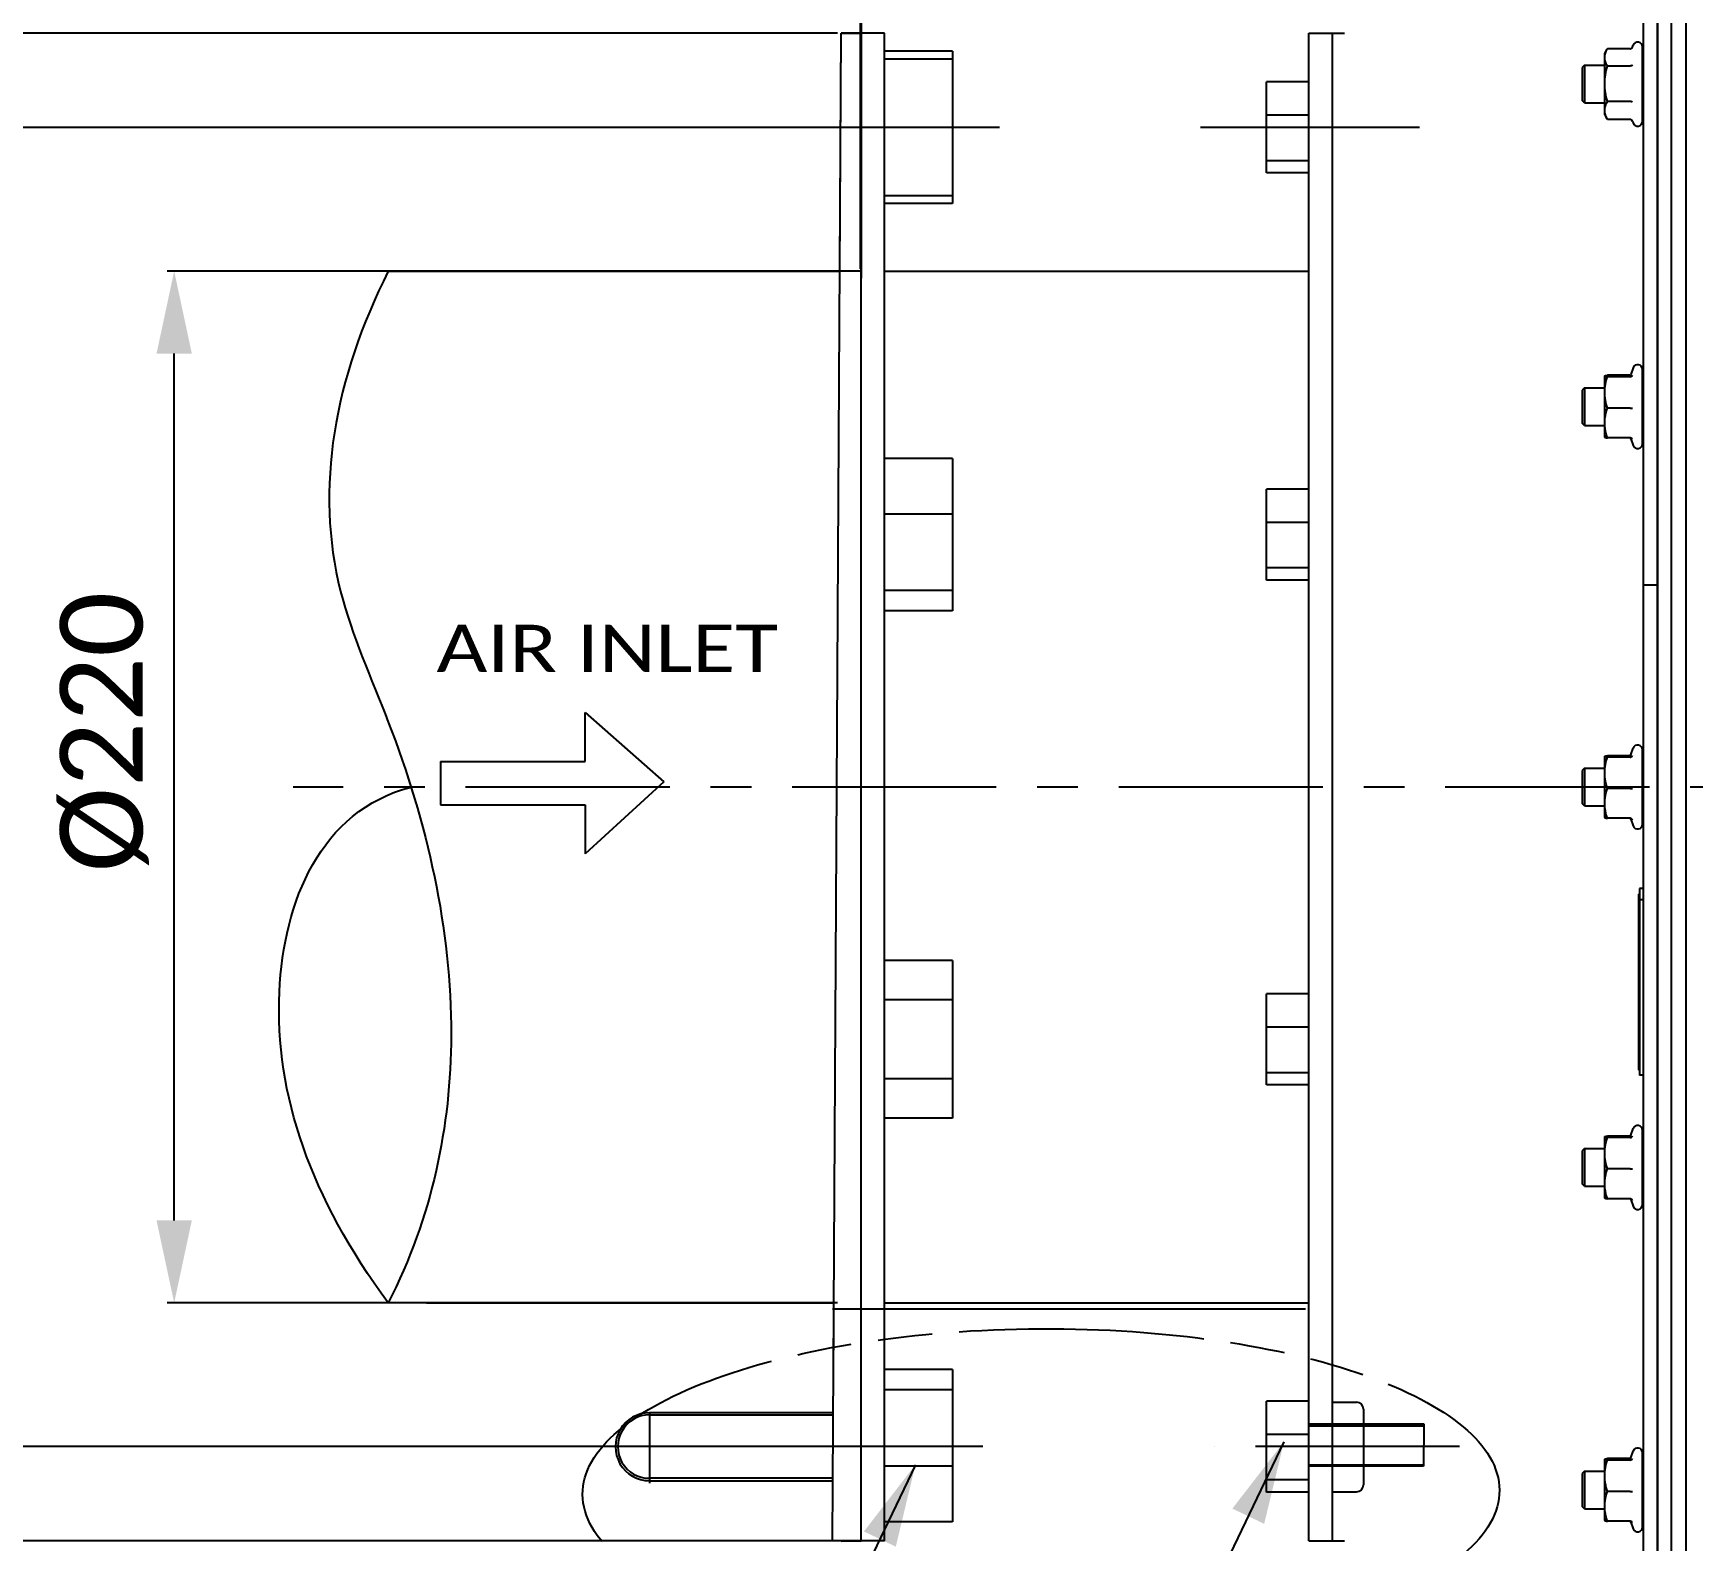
# Model space of a CAD drawing. Header units: millimetres. Extents: x 242 to 4341, y -255 to 3233.
# Drawn here: x 1210.1 to 1562.3, y 2576.6 to 2896.6 of the extents above; entities that cross this region are included whole.
import ezdxf
from ezdxf.enums import TextEntityAlignment as Align

# ---------------------------------------------------------------- set-up
doc = ezdxf.new("R2010")
doc.units = ezdxf.units.MM
doc.header["$LTSCALE"] = 115.5
doc.header["$PDMODE"] = 3
doc.header["$PDSIZE"] = 8
doc.linetypes.add('CENTER', pattern=[0.6, 0.375, -0.075, 0.075, -0.075])
doc.linetypes.add('PHANTOM', pattern=[0.8, 0.45, -0.05, 0.1, -0.05, 0.1, -0.05])
doc.layers.get('0').update_dxf_attribs({"linetype": 'CONTINUOUS'})
doc.layers.get('Defpoints').update_dxf_attribs({"linetype": 'CONTINUOUS'})
doc.layers.add('02___PRT_ALL_AXES', color=7, linetype='CONTINUOUS')
doc.layers.add('DEFAULT_3', color=7, linetype='PHANTOM')
doc.styles.get("Standard").update_dxf_attribs({"font": 'calibri.ttf'})
doc.dimstyles.new('DIMSTYLE_1', dxfattribs={"dimtxt": 17.5, "dimasz": 17.5, "dimexe": 1.5, "dimexo": 1, "dimgap": 0.875, "dimtad": 1, "dimdec": 0, "dimdsep": 46, "dimtxsty": 'Standard', "dimblk": '_FILLED', "dimblk1": '_FILLED', "dimblk2": '_FILLED', "dimcen": 0.09, "dimazin": 2, "dimtp": 0.01, "dimtm": 0.01, "dimtfac": 1, "dimtdec": 0, "dimtofl": 0, "dimtmove": 0, "dimatfit": 3, "dimldrblk": '_FILLED', "dimfxl": 1, "dimtolj": 1, "dimarcsym": 0})
doc.dimstyles.new('DIMSTYLE_2', dxfattribs={"dimtxt": 17.5, "dimasz": 17.5, "dimexe": 1.5, "dimexo": 1, "dimgap": 0.875, "dimtad": 1, "dimdsep": 46, "dimtxsty": 'Standard', "dimblk": '_FILLED', "dimblk1": '_FILLED', "dimblk2": '_FILLED', "dimcen": 0.09, "dimazin": 2, "dimtp": 0.01, "dimtm": 0.01, "dimtfac": 1, "dimtofl": 0, "dimtmove": 0, "dimatfit": 3, "dimldrblk": '_FILLED', "dimfxl": 1, "dimtolj": 1, "dimarcsym": 0})
doc.dimstyles.get("Standard").update_dxf_attribs({"dimtxt": 17.5, "dimasz": 17.5, "dimexe": 1.5, "dimexo": 1, "dimtad": 1, "dimdsep": 46, "dimtxsty": 'Standard', "dimblk": '_FILLED', "dimblk1": '_FILLED', "dimblk2": '_FILLED', "dimcen": 0.09, "dimazin": 2, "dimtol": 1, "dimtp": 0.01, "dimtm": 0.01, "dimtfac": 1, "dimtofl": 0, "dimtmove": 0, "dimatfit": 3, "dimldrblk": '_FILLED', "dimfxl": 1, "dimtolj": 1, "dimarcsym": 0})

# ---------------------------------------------------------------- blocks, each defined once
blk = doc.blocks.new('_FILLED')
at = {"color": 0, "linetype": 'ByBlock'}
blk.add_solid([(0, 0), (-1, 0.214), (-1, -0.214)], dxfattribs=at)
blk = doc.blocks.new('*D336')
at = {"color": 0, "linetype": 'Continuous', "lineweight": -2}
for p, q in [((1380.75, 2896.57), (1128.25, 2896.57)), ((1129.75, 2879.07), (1129.75, 2594.07)), ((1380.75, 2576.57), (1128.25, 2576.57))]:
    blk.add_line(p, q, dxfattribs=at)
at = {"layer": 'Defpoints', "color": 0}
for p in [(1381.75, 2896.57), (1129.75, 2576.57), (1381.75, 2576.57)]:
    blk.add_point(p, dxfattribs=at)
at = {"color": 0, "linetype": 'ByBlock', "lineweight": -2, "xscale": 17.5, "yscale": 17.5, "zscale": 17.5}
for p, rotation in [((1129.75, 2896.57), 90), ((1129.75, 2576.57), 270)]:
    blk.add_blockref('_FILLED', p, dxfattribs=dict(at, rotation=rotation))
at = {"color": 0, "insert": (1105.54, 2748.23), "char_height": 17.5, "attachment_point": 2, "rotation": 90, "line_spacing_factor": 0.9}
blk.add_mtext('\\A1;%%c320', dxfattribs=at)
blk = doc.blocks.new('*D340')
at = {"color": 0, "linetype": 'Continuous', "lineweight": -2}
for p, q in [((1415.15, 2876.57), (1183.88, 2876.57)), ((1185.38, 2859.07), (1185.38, 2614.07)), ((1411.57, 2596.57), (1183.88, 2596.57))]:
    blk.add_line(p, q, dxfattribs=at)
at = {"layer": 'Defpoints', "color": 0}
for p in [(1416.15, 2876.57), (1185.38, 2596.57), (1412.57, 2596.57)]:
    blk.add_point(p, dxfattribs=at)
at = {"color": 0, "linetype": 'ByBlock', "lineweight": -2, "xscale": 17.5, "yscale": 17.5, "zscale": 17.5}
for p, rotation in [((1185.38, 2876.57), 90), ((1185.38, 2596.57), 270)]:
    blk.add_blockref('_FILLED', p, dxfattribs=dict(at, rotation=rotation))
at = {"color": 0, "insert": (1161.17, 2758.89), "char_height": 17.5, "attachment_point": 2, "rotation": 90, "line_spacing_factor": 0.9}
blk.add_mtext('\\A1;%%c280', dxfattribs=at)
blk = doc.blocks.new('*D350')
at = {"color": 0, "linetype": 'Continuous', "lineweight": -2}
for p, q in [((1380.75, 2846.07), (1238.48, 2846.07)), ((1239.98, 2644.57), (1239.98, 2828.57)), ((1380.75, 2627.07), (1238.48, 2627.07))]:
    blk.add_line(p, q, dxfattribs=at)
at = {"layer": 'Defpoints', "color": 0}
for p in [(1239.98, 2846.07), (1381.75, 2846.07), (1381.75, 2627.07)]:
    blk.add_point(p, dxfattribs=at)
at = {"color": 0, "linetype": 'ByBlock', "lineweight": -2, "xscale": 17.5, "yscale": 17.5, "zscale": 17.5}
for p, rotation in [((1239.98, 2846.07), 90), ((1239.98, 2627.07), 270)]:
    blk.add_blockref('_FILLED', p, dxfattribs=dict(at, rotation=rotation))
at = {"color": 0, "insert": (1215.77, 2748.23), "char_height": 17.5, "attachment_point": 2, "rotation": 90, "line_spacing_factor": 0.9}
blk.add_mtext('\\A1;%%c220', dxfattribs=at)
blk = doc.blocks.new('ARROW_2_BL0', base_point=(1103.52, 965.54))
at = {"color": 7, "linetype": 'Continuous'}
for p, q in [((1110.46, 970.17), (1110.46, 980.54)), ((1110.46, 980.54), (1127.21, 965.86)), ((1079.82, 970.17), (1079.82, 960.92)), ((1079.82, 970.17), (1110.46, 970.17)), ((1127.21, 965.86), (1110.46, 950.54)), ((1079.82, 960.92), (1110.46, 960.92)), ((1110.46, 960.92), (1110.46, 950.54))]:
    blk.add_line(p, q, dxfattribs=at)

msp = doc.modelspace()

# ---------------------------------------------------------------- linework, layer by layer
at = {"color": 0, "linetype": 'Continuous'}
for p, q in [((1385.602, 2846.555), (1385.602, 3011.555)), ((1385.751, 3011.067), (1385.751, 2844.562)), ((1551.751, 2956.567), (1551.751, 2516.567)), ((1554.751, 2956.567), (1554.751, 2516.567)), ((1379.709, 2576.567), (1381.497, 2896.567)), ((1381.215, 2846.067), (1381.497, 2896.567)), ((1381.497, 2896.567), (1385.751, 2896.567)), ((1385.751, 2896.567), (1381.497, 2896.567)), ((1405.151, 2892.74), (1390.751, 2892.74)), ((1405.151, 2892.74), (1405.151, 2860.394)), ((1543.551, 2892.267), (1544.102, 2893.22)), ((1543.551, 2879.267), (1543.551, 2892.267)), ((1544.102, 2893.22), (1544.132, 2893.272)), ((1548.944, 2893.272), (1544.132, 2893.272)), ((1549.445, 2893.622), (1549.587, 2894.013)), ((1551.551, 2877.867), (1551.551, 2893.667)), ((1551.737, 2893.667), (1551.551, 2893.667)), ((1551.551, 2893.621), (1551.751, 2893.621)), ((1551.551, 2892.973), (1551.751, 2892.973)), ((1551.551, 2891.619), (1551.751, 2891.619)), ((1405.151, 2891.067), (1390.751, 2891.067)), ((1539.251, 2889.767), (1538.751, 2889.267)), ((1538.751, 2889.267), (1538.751, 2882.267)), ((1539.251, 2889.767), (1539.251, 2881.767)), ((1539.251, 2889.767), (1543.551, 2889.767)), ((1548.944, 2889.599), (1544.132, 2889.599)), ((1551.551, 2889.693), (1551.751, 2889.693)), ((1471.751, 2866.908), (1471.751, 2886.226)), ((1480.751, 2886.226), (1471.751, 2886.226)), ((1551.551, 2887.383), (1551.751, 2887.383)), ((1551.551, 2884.914), (1551.751, 2884.914)), ((1539.251, 2881.767), (1538.751, 2882.267)), ((1539.251, 2881.767), (1543.551, 2881.767)), ((1548.944, 2882.094), (1544.132, 2882.094)), ((1551.551, 2882.529), (1551.751, 2882.529)), ((1480.751, 2879.155), (1471.751, 2879.155)), ((1543.551, 2879.267), (1544.102, 2878.314)), ((1548.944, 2878.262), (1544.132, 2878.262)), ((1549.464, 2877.86), (1549.587, 2877.52)), ((1551.551, 2880.46), (1551.751, 2880.46)), ((1551.551, 2878.912), (1551.751, 2878.912)), ((1551.551, 2878.034), (1551.751, 2878.034)), ((1551.551, 2877.89), (1551.555, 2877.89)), ((1551.737, 2877.867), (1551.551, 2877.867)), ((1551.726, 2877.867), (1551.737, 2877.867)), ((1405.151, 2876.567), (1390.751, 2876.567)), ((1480.751, 2869.496), (1471.751, 2869.496)), ((1480.751, 2866.908), (1471.751, 2866.908)), ((1405.151, 2862.067), (1390.751, 2862.067)), ((1405.151, 2860.394), (1390.751, 2860.394)), ((1285.417, 2846.067), (1381.215, 2846.067)), ((1385.751, 2846.067), (1285.417, 2846.067)), ((1549.587, 2825.56), (1549.073, 2824.147)), ((1551.551, 2809.416), (1551.551, 2825.213)), ((1551.642, 2825.213), (1551.551, 2825.213)), ((1551.551, 2825.111), (1551.751, 2825.111)), ((1539.251, 2821.313), (1538.751, 2820.813)), ((1539.251, 2821.313), (1539.251, 2813.313)), ((1539.251, 2821.313), (1543.551, 2821.313)), ((1543.551, 2823.808), (1543.554, 2823.818)), ((1543.551, 2810.813), (1543.551, 2823.808)), ((1548.944, 2823.961), (1544.132, 2823.961)), ((1548.944, 2823.655), (1544.132, 2823.655)), ((1551.551, 2824.338), (1551.751, 2824.338)), ((1551.551, 2822.877), (1551.751, 2822.877)), ((1538.751, 2820.813), (1538.751, 2813.813)), ((1551.551, 2820.871), (1551.751, 2820.871)), ((1551.551, 2818.517), (1551.751, 2818.517)), ((1548.944, 2817.008), (1544.132, 2817.008)), ((1551.551, 2816.046), (1551.751, 2816.046)), ((1539.251, 2813.313), (1538.751, 2813.813)), ((1539.251, 2813.313), (1543.551, 2813.313)), ((1543.551, 2810.813), (1543.554, 2810.808)), ((1548.944, 2810.666), (1544.132, 2810.666)), ((1549.06, 2810.653), (1548.944, 2810.666)), ((1549.017, 2810.588), (1548.948, 2810.663)), ((1549.073, 2810.48), (1549.017, 2810.588)), ((1551.551, 2813.698), (1551.751, 2813.698)), ((1551.551, 2811.704), (1551.751, 2811.704)), ((1549.073, 2810.48), (1549.587, 2809.067)), ((1551.551, 2810.26), (1551.751, 2810.26)), ((1551.551, 2809.506), (1551.751, 2809.506)), ((1551.551, 2809.416), (1551.642, 2809.413)), ((1405.151, 2806.315), (1390.751, 2806.315)), ((1405.151, 2806.315), (1405.151, 2773.97)), ((1471.751, 2780.484), (1471.751, 2799.802)), ((1480.751, 2799.802), (1471.751, 2799.802)), ((1405.151, 2794.476), (1390.751, 2794.476)), ((1480.751, 2792.731), (1471.751, 2792.731)), ((1480.751, 2783.072), (1471.751, 2783.072)), ((1480.751, 2780.484), (1471.751, 2780.484)), ((1551.751, 2779.487), (1554.751, 2779.487)), ((1405.151, 2778.304), (1390.751, 2778.304)), ((1405.151, 2773.97), (1390.751, 2773.97)), ((1549.073, 2743.402), (1549.587, 2744.813)), ((1551.551, 2728.669), (1551.551, 2744.467)), ((1551.637, 2744.467), (1551.551, 2744.467)), ((1551.551, 2744.365), (1551.751, 2744.365)), ((1551.551, 2743.591), (1551.751, 2743.591)), ((1539.251, 2740.567), (1538.751, 2740.067)), ((1538.751, 2740.067), (1538.751, 2733.067)), ((1539.251, 2740.567), (1539.251, 2732.567)), ((1539.251, 2740.567), (1543.551, 2740.567)), ((1543.551, 2743.062), (1543.555, 2743.073)), ((1543.551, 2730.067), (1543.551, 2743.062)), ((1548.944, 2743.215), (1544.132, 2743.215)), ((1548.944, 2742.909), (1544.132, 2742.909)), ((1549.074, 2743.402), (1549.073, 2743.401)), ((1551.551, 2742.13), (1551.751, 2742.13)), ((1551.551, 2740.124), (1551.751, 2740.124)), ((1551.551, 2737.77), (1551.751, 2737.77)), ((1539.251, 2732.567), (1538.751, 2733.067)), ((1548.944, 2736.261), (1544.132, 2736.261)), ((1551.551, 2735.298), (1551.751, 2735.298)), ((1539.251, 2732.567), (1543.551, 2732.567)), ((1543.551, 2730.067), (1543.555, 2730.062)), ((1548.944, 2729.919), (1544.132, 2729.919)), ((1549.012, 2729.848), (1548.944, 2729.919)), ((1549.065, 2729.905), (1548.944, 2729.919)), ((1549.073, 2729.733), (1549.012, 2729.848)), ((1549.074, 2729.732), (1549.073, 2729.733)), ((1549.073, 2729.732), (1549.587, 2728.321)), ((1551.551, 2732.951), (1551.751, 2732.951)), ((1551.551, 2730.957), (1551.751, 2730.957)), ((1551.551, 2729.513), (1551.751, 2729.513)), ((1551.551, 2728.759), (1551.751, 2728.759)), ((1551.551, 2728.669), (1551.638, 2728.667)), ((1550.751, 2713.818), (1550.751, 2676.556)), ((1550.751, 2713.818), (1550.951, 2713.818)), ((1550.951, 2714.994), (1550.951, 2675.38)), ((1551.751, 2714.994), (1550.951, 2714.994)), ((1551.751, 2712.644), (1550.951, 2712.644)), ((1550.751, 2711.859), (1550.951, 2711.859)), ((1405.151, 2699.735), (1390.751, 2699.735)), ((1405.151, 2699.735), (1405.151, 2666.248)), ((1405.151, 2691.363), (1390.751, 2691.363)), ((1471.751, 2673.332), (1471.751, 2692.651)), ((1480.751, 2692.651), (1471.751, 2692.651)), ((1480.751, 2685.58), (1471.751, 2685.58)), ((1405.151, 2674.62), (1390.751, 2674.62)), ((1480.751, 2675.92), (1471.751, 2675.92)), ((1480.751, 2673.332), (1471.751, 2673.332)), ((1550.751, 2676.556), (1550.951, 2676.556)), ((1551.751, 2675.38), (1550.951, 2675.38)), ((1405.151, 2666.248), (1390.751, 2666.248)), ((1549.073, 2662.655), (1549.587, 2664.067)), ((1549.073, 2662.655), (1549.073, 2662.655)), ((1551.551, 2647.924), (1551.551, 2663.721)), ((1551.642, 2663.721), (1551.551, 2663.721)), ((1551.551, 2663.62), (1551.751, 2663.62)), ((1551.551, 2662.85), (1551.751, 2662.85)), ((1539.251, 2659.821), (1538.751, 2659.321)), ((1538.751, 2659.321), (1538.751, 2652.321)), ((1539.251, 2659.821), (1539.251, 2651.821)), ((1539.251, 2659.821), (1543.551, 2659.821)), ((1543.551, 2662.316), (1543.554, 2662.326)), ((1543.551, 2649.321), (1543.551, 2662.316)), ((1548.938, 2662.463), (1544.132, 2662.463)), ((1548.944, 2662.168), (1544.132, 2662.168)), ((1551.551, 2661.392), (1551.751, 2661.392)), ((1551.551, 2659.388), (1551.751, 2659.388)), ((1548.944, 2655.526), (1544.132, 2655.526)), ((1551.551, 2657.036), (1551.751, 2657.036)), ((1539.251, 2651.821), (1538.751, 2652.321)), ((1551.551, 2654.564), (1551.751, 2654.564)), ((1551.551, 2652.215), (1551.751, 2652.215)), ((1539.251, 2651.821), (1543.551, 2651.821)), ((1543.551, 2649.321), (1543.554, 2649.316)), ((1548.944, 2649.179), (1544.132, 2649.179)), ((1548.948, 2649.171), (1548.938, 2649.179)), ((1549.06, 2649.165), (1548.944, 2649.179)), ((1549.017, 2649.095), (1548.948, 2649.171)), ((1549.073, 2648.987), (1549.017, 2649.095)), ((1549.073, 2648.987), (1549.073, 2648.987)), ((1549.073, 2648.986), (1549.587, 2647.575)), ((1551.551, 2650.22), (1551.751, 2650.22)), ((1551.551, 2648.772), (1551.751, 2648.772)), ((1551.551, 2648.015), (1551.751, 2648.015)), ((1551.551, 2647.924), (1551.642, 2647.921)), ((1379.991, 2627.067), (1285.417, 2627.067)), ((1293.508, 2627.067), (1379.991, 2627.067)), ((1480.043, 2625.745), (1379.709, 2625.745)), ((1379.935, 2617.067), (1379.991, 2627.067)), ((1405.151, 2612.919), (1390.751, 2612.919)), ((1405.151, 2612.919), (1405.151, 2580.573)), ((1405.151, 2608.585), (1390.751, 2608.585)), ((1471.751, 2586.908), (1471.751, 2606.226)), ((1480.751, 2606.226), (1471.751, 2606.226)), ((1340.867, 2603.739), (1340.846, 2588.809)), ((1340.866, 2603.302), (1379.929, 2603.302)), ((1379.929, 2603.739), (1340.867, 2603.739)), ((1485.751, 2605.989), (1490.879, 2605.989)), ((1492.379, 2604.489), (1492.379, 2588.482)), ((1480.751, 2601.397), (1505.154, 2601.397)), ((1480.759, 2600.945), (1505.162, 2600.945)), ((1505.154, 2601.397), (1505.133, 2592.382)), ((1480.751, 2599.155), (1471.751, 2599.155)), ((1405.151, 2592.413), (1390.751, 2592.413)), ((1480.719, 2592.71), (1505.122, 2592.71)), ((1505.133, 2592.382), (1480.73, 2592.382)), ((1543.551, 2593.862), (1543.555, 2593.873)), ((1543.551, 2580.868), (1543.551, 2593.862)), ((1548.944, 2594.021), (1544.132, 2594.021)), ((1548.944, 2593.703), (1544.132, 2593.703)), ((1549.074, 2594.203), (1549.073, 2594.202)), ((1549.074, 2594.203), (1549.587, 2595.614)), ((1551.633, 2595.268), (1551.551, 2595.268)), ((1551.551, 2579.47), (1551.551, 2595.268)), ((1551.551, 2595.163), (1551.751, 2595.163)), ((1551.551, 2594.386), (1551.751, 2594.386)), ((1551.551, 2592.921), (1551.751, 2592.921)), ((1340.832, 2589.327), (1379.929, 2589.327)), ((1379.929, 2589.832), (1340.847, 2589.832)), ((1480.751, 2589.496), (1471.751, 2589.496)), ((1539.251, 2591.368), (1538.751, 2590.868)), ((1538.751, 2590.868), (1538.751, 2583.868)), ((1539.251, 2591.368), (1539.251, 2583.368)), ((1539.251, 2591.368), (1543.551, 2591.368)), ((1551.551, 2590.913), (1551.751, 2590.913)), ((1480.751, 2586.908), (1471.751, 2586.908)), ((1485.751, 2586.982), (1490.879, 2586.982)), ((1548.944, 2587.05), (1544.132, 2587.05)), ((1551.551, 2588.558), (1551.751, 2588.558)), ((1551.551, 2586.087), (1551.751, 2586.087)), ((1539.251, 2583.368), (1538.751, 2583.868)), ((1539.251, 2583.368), (1543.551, 2583.368)), ((1551.551, 2583.741), (1551.751, 2583.741)), ((1551.551, 2581.749), (1551.751, 2581.749)), ((1405.151, 2580.573), (1390.751, 2580.573)), ((1543.551, 2580.868), (1543.555, 2580.862)), ((1548.944, 2580.715), (1544.132, 2580.715)), ((1549.015, 2580.644), (1548.95, 2580.714)), ((1549.073, 2580.533), (1549.015, 2580.644)), ((1549.074, 2580.532), (1549.073, 2580.533)), ((1549.074, 2580.532), (1549.587, 2579.121)), ((1551.551, 2580.308), (1551.751, 2580.308)), ((1551.551, 2579.558), (1551.751, 2579.558)), ((1551.551, 2579.47), (1551.633, 2579.468)), ((1385.751, 2576.567), (1379.709, 2576.567)), ((1381.497, 2576.5), (1385.751, 2576.567))]:
    msp.add_line(p, q, dxfattribs=at)
msp.add_line((1504.27, 2876.567), (1457.752, 2876.567))
for points in [[(1548.885, 2823.922), (1548.886, 2823.922), (1548.904, 2823.932)], [(1548.904, 2823.932), (1548.948, 2823.964), (1549.017, 2824.039), (1549.073, 2824.147)], [(1548.894, 2743.18), (1548.891, 2743.179), (1548.902, 2743.185), (1548.942, 2743.213)], [(1548.942, 2743.213), (1549.012, 2743.286), (1549.073, 2743.401)], [(1548.904, 2662.438), (1548.948, 2662.471), (1549.017, 2662.546), (1549.073, 2662.655)], [(1548.885, 2662.427), (1548.886, 2662.428), (1548.904, 2662.438)], [(1548.9, 2593.986), (1548.898, 2593.984), (1548.909, 2593.991), (1548.948, 2594.019)], [(1548.948, 2594.019), (1549.015, 2594.091), (1549.073, 2594.202)]]:
    msp.add_lwpolyline(points, dxfattribs=at)
for centre, radius, start, end in [((1548.816, 2893.914), 0.691, 335.06993, 339.613), ((1550.539, 2893.667), 1.013, 0, 160), ((1550.751, 2890.299), 1, 0, 36.8699), ((1550.751, 2888.472), 1, 0, 36.8699), ((1550.751, 2886.724), 1, 0, 36.8699), ((1550.539, 2877.867), 1.013, 200, 0), ((1550.539, 2825.213), 1.013, 0, 160.00002), ((1550.751, 2821.539), 1, 0, 36.86987), ((1550.273, 2821.407), 1.478, 3.82025, 5.1267), ((1550.211, 2821.404), 1.541, 359.98093, 3.80234), ((1550.751, 2819.714), 1, 0, 36.86987), ((1550.751, 2817.995), 1, 0, 31.64084), ((1550.539, 2809.413), 1.013, 199.99998, 0), ((1550.539, 2744.467), 1.013, 0, 160), ((1550.751, 2740.792), 1, 0, 36.8699), ((1550.273, 2740.66), 1.478, 3.82697, 5.13097), ((1550.211, 2740.656), 1.541, 359.98086, 3.80898), ((1550.751, 2738.967), 1, 0, 36.8699), ((1550.751, 2737.249), 1, 0, 31.6169), ((1550.539, 2728.667), 1.013, 200, 0), ((1550.539, 2663.721), 1.013, 0, 160), ((1550.751, 2660.055), 1, 0, 36.8699), ((1550.274, 2659.924), 1.477, 3.74925, 5.0833), ((1550.212, 2659.921), 1.539, 359.98161, 3.73217), ((1550.751, 2658.229), 1, 0, 36.8699), ((1550.751, 2656.51), 1, 0, 31.8907), ((1550.539, 2647.921), 1.013, 200, 0), ((1340.832, 2596.533), 7.206, 89.72251, 270), ((1340.847, 2596.567), 6.735, 89.83887, 270), ((1490.879, 2604.489), 1.5, 0, 90), ((1550.539, 2595.268), 1.013, 0, 160), ((1548.944, 2594.518), 0.498, 269.98496, 270.65889), ((1550.751, 2591.584), 1, 0, 36.8699), ((1550.751, 2589.758), 1, 0, 36.8699), ((1550.272, 2591.45), 1.48, 3.90479, 5.179), ((1550.209, 2591.447), 1.543, 359.9801, 3.88587), ((1490.879, 2588.482), 1.5, 270, 0), ((1550.751, 2588.041), 1, 0, 31.3414), ((1548.945, 2580.217), 0.497, 89.36984, 90.01494), ((1550.539, 2579.468), 1.013, 200, 0)]:
    msp.add_arc(centre, radius, start, end, dxfattribs=at)
for points, knots in [([(1543.551, 2891.436), (1543.551, 2891.587), (1543.578, 2891.893), (1543.731, 2892.505), (1543.94, 2892.94), (1544.102, 2893.22)], [0, 0, 0, 0, 0.2404922, 0.4856932, 1, 1, 1, 1]), ([(1548.944, 2893.272), (1548.998, 2893.272), (1549.105, 2893.291), (1549.294, 2893.394), (1549.398, 2893.527), (1549.443, 2893.623)], [0, 0, 0, 0, 0.2506834, 0.5015675, 1, 1, 1, 1]), ([(1551.551, 2893.446), (1551.583, 2893.432), (1551.639, 2893.403), (1551.705, 2893.343), (1551.744, 2893.274), (1551.751, 2893.225), (1551.751, 2893.2)], [0, 0, 0, 0, 0.3075857, 0.5606082, 0.7827159, 1, 1, 1, 1]), ([(1551.551, 2892.497), (1551.617, 2892.434), (1551.722, 2892.28), (1551.751, 2892.098), (1551.751, 2892.01)], [0, 0, 0, 0, 0.5082853, 1, 1, 1, 1]), ([(1544.132, 2889.599), (1543.962, 2889.887), (1543.742, 2890.334), (1543.58, 2890.964), (1543.551, 2891.28), (1543.551, 2891.436)], [0, 0, 0, 0, 0.5148891, 0.7599243, 1, 1, 1, 1]), ([(1543.551, 2885.847), (1543.551, 2886.481), (1543.663, 2887.752), (1543.956, 2888.99), (1544.132, 2889.599)], [0, 0, 0, 0, 0.4998979, 1, 1, 1, 1]), ([(1549.465, 2889.807), (1549.418, 2889.74), (1549.246, 2889.633), (1549.054, 2889.599), (1548.944, 2889.599)], [0, 0, 0, 0, 0.4283896, 1, 1, 1, 1]), ([(1551.551, 2890.89), (1551.62, 2890.792), (1551.723, 2890.57), (1551.751, 2890.329), (1551.751, 2890.209)], [0, 0, 0, 0, 0.4979718, 1, 1, 1, 1]), ([(1551.551, 2888.781), (1551.656, 2888.601), (1551.737, 2888.322), (1551.751, 2888.044), (1551.751, 2887.973)], [0, 0, 0, 0, 0.7464882, 1, 1, 1, 1]), ([(1544.132, 2882.094), (1543.956, 2882.704), (1543.663, 2883.942), (1543.551, 2885.213), (1543.551, 2885.847)], [0, 0, 0, 0, 0.500102, 1, 1, 1, 1]), ([(1551.551, 2886.377), (1551.587, 2886.312), (1551.706, 2886.041), (1551.751, 2885.742), (1551.751, 2885.521)], [0, 0, 0, 0, 0.2505146, 1, 1, 1, 1]), ([(1543.551, 2880.178), (1543.551, 2880.341), (1543.579, 2880.669), (1543.741, 2881.326), (1543.962, 2881.793), (1544.132, 2882.094)], [0, 0, 0, 0, 0.2410741, 0.4865984, 1, 1, 1, 1]), ([(1549.465, 2881.896), (1549.417, 2881.961), (1549.244, 2882.064), (1549.053, 2882.094), (1548.944, 2882.094)], [0, 0, 0, 0, 0.4257247, 1, 1, 1, 1]), ([(1551.551, 2883.913), (1551.586, 2883.85), (1551.705, 2883.592), (1551.751, 2883.304), (1551.751, 2883.093)], [0, 0, 0, 0, 0.2544996, 1, 1, 1, 1]), ([(1551.551, 2881.63), (1551.619, 2881.523), (1551.719, 2881.293), (1551.751, 2881.046), (1551.751, 2880.926)], [0, 0, 0, 0, 0.5144897, 1, 1, 1, 1]), ([(1544.132, 2878.262), (1543.962, 2878.563), (1543.742, 2879.03), (1543.58, 2879.687), (1543.551, 2880.016), (1543.551, 2880.178)], [0, 0, 0, 0, 0.5133922, 0.7589218, 1, 1, 1, 1]), ([(1549.464, 2877.86), (1549.424, 2877.968), (1549.32, 2878.119), (1549.119, 2878.238), (1549.002, 2878.262), (1548.944, 2878.262)], [0, 0, 0, 0, 0.4982103, 0.7492506, 1, 1, 1, 1]), ([(1551.551, 2879.753), (1551.616, 2879.675), (1551.715, 2879.511), (1551.751, 2879.321), (1551.751, 2879.234)], [0, 0, 0, 0, 0.5356249, 1, 1, 1, 1]), ([(1551.551, 2878.464), (1551.609, 2878.423), (1551.7, 2878.345), (1551.751, 2878.229), (1551.751, 2878.181)], [0, 0, 0, 0, 0.598228, 1, 1, 1, 1]), ([(1551.555, 2877.89), (1551.591, 2877.885), (1551.648, 2877.876), (1551.705, 2877.868), (1551.726, 2877.867)], [0, 0, 0, 0, 0.6273752, 1, 1, 1, 1]), ([(1285.417, 2846.067), (1273.964, 2823.385), (1267.964, 2789.816), (1291.395, 2738.862), (1303.3, 2686.895), (1294.711, 2645.3), (1285.417, 2627.067)], [0, 0, 0, 0, 0.3062384, 0.4378051, 0.7398205, 1, 1, 1, 1]), ([(1551.551, 2824.884), (1551.61, 2824.852), (1551.691, 2824.792), (1551.744, 2824.679), (1551.751, 2824.623), (1551.751, 2824.595)], [0, 0, 0, 0, 0.5428951, 0.7721782, 1, 1, 1, 1]), ([(1551.642, 2825.213), (1551.658, 2825.213), (1551.687, 2825.212), (1551.723, 2825.209), (1551.751, 2825.197), (1551.751, 2825.185)], [0, 0, 0, 0, 0.4191272, 0.7127387, 1, 1, 1, 1]), ([(1544.132, 2823.655), (1544.052, 2823.667), (1543.91, 2823.688), (1543.729, 2823.723), (1543.617, 2823.755), (1543.564, 2823.783), (1543.551, 2823.801), (1543.551, 2823.808)], [0, 0, 0, 0, 0.3973542, 0.7045328, 0.905563, 0.9641871, 1, 1, 1, 1]), ([(1543.551, 2820.332), (1543.551, 2820.894), (1543.664, 2822.024), (1543.957, 2823.117), (1544.132, 2823.655)], [0, 0, 0, 0, 0.4984399, 1, 1, 1, 1]), ([(1543.554, 2823.818), (1543.555, 2823.82), (1543.561, 2823.828), (1543.569, 2823.834), (1543.576, 2823.838)], [0, 0, 0, 0, 0.2044355, 1, 1, 1, 1]), ([(1543.576, 2823.838), (1543.599, 2823.852), (1543.665, 2823.875), (1543.785, 2823.904), (1543.946, 2823.933), (1544.066, 2823.951), (1544.132, 2823.961)], [0, 0, 0, 0, 0.1424878, 0.361785, 0.6508205, 1, 1, 1, 1]), ([(1548.944, 2823.655), (1549.057, 2823.655), (1549.278, 2823.727), (1549.424, 2823.903), (1549.465, 2823.999)], [0, 0, 0, 0, 0.520033, 1, 1, 1, 1]), ([(1551.551, 2823.815), (1551.618, 2823.745), (1551.722, 2823.579), (1551.751, 2823.386), (1551.751, 2823.292)], [0, 0, 0, 0, 0.5052007, 1, 1, 1, 1]), ([(1551.551, 2822.11), (1551.608, 2822.027), (1551.697, 2821.841), (1551.736, 2821.64), (1551.745, 2821.539)], [0, 0, 0, 0, 0.4992865, 1, 1, 1, 1]), ([(1544.132, 2817.008), (1543.957, 2817.546), (1543.664, 2818.639), (1543.551, 2819.769), (1543.551, 2820.332)], [0, 0, 0, 0, 0.5015589, 1, 1, 1, 1]), ([(1551.551, 2819.936), (1551.656, 2819.752), (1551.737, 2819.469), (1551.751, 2819.186), (1551.751, 2819.114)], [0, 0, 0, 0, 0.7467896, 1, 1, 1, 1]), ([(1543.551, 2813.837), (1543.551, 2814.374), (1543.664, 2815.454), (1543.957, 2816.496), (1544.132, 2817.008)], [0, 0, 0, 0, 0.4977805, 1, 1, 1, 1]), ([(1548.944, 2817.008), (1549.052, 2817.008), (1549.225, 2817.004), (1549.399, 2816.999), (1549.465, 2816.992)], [0, 0, 0, 0, 0.6181517, 1, 1, 1, 1]), ([(1551.551, 2817.505), (1551.587, 2817.44), (1551.706, 2817.17), (1551.751, 2816.87), (1551.751, 2816.649)], [0, 0, 0, 0, 0.2509876, 1, 1, 1, 1]), ([(1551.551, 2815.055), (1551.586, 2814.993), (1551.704, 2814.74), (1551.751, 2814.456), (1551.751, 2814.249)], [0, 0, 0, 0, 0.2555002, 1, 1, 1, 1]), ([(1544.132, 2810.666), (1543.957, 2811.179), (1543.664, 2812.22), (1543.551, 2813.3), (1543.551, 2813.837)], [0, 0, 0, 0, 0.5022178, 1, 1, 1, 1]), ([(1543.554, 2810.808), (1543.555, 2810.807), (1543.561, 2810.799), (1543.569, 2810.793), (1543.576, 2810.789)], [0, 0, 0, 0, 0.2044709, 1, 1, 1, 1]), ([(1543.576, 2810.789), (1543.599, 2810.774), (1543.665, 2810.752), (1543.785, 2810.723), (1543.946, 2810.693), (1544.066, 2810.675), (1544.132, 2810.666)], [0, 0, 0, 0, 0.1424218, 0.3617213, 0.6507979, 1, 1, 1, 1]), ([(1549.465, 2810.306), (1549.432, 2810.389), (1549.321, 2810.543), (1549.152, 2810.632), (1549.06, 2810.653)], [0, 0, 0, 0, 0.4872312, 1, 1, 1, 1]), ([(1551.551, 2812.826), (1551.619, 2812.723), (1551.718, 2812.503), (1551.751, 2812.264), (1551.751, 2812.149)], [0, 0, 0, 0, 0.5169218, 1, 1, 1, 1]), ([(1551.551, 2811.037), (1551.615, 2810.965), (1551.714, 2810.813), (1551.751, 2810.635), (1551.751, 2810.554)], [0, 0, 0, 0, 0.5416487, 1, 1, 1, 1]), ([(1551.551, 2809.861), (1551.583, 2809.842), (1551.638, 2809.803), (1551.714, 2809.729), (1551.751, 2809.662), (1551.751, 2809.621)], [0, 0, 0, 0, 0.3459358, 0.6206211, 1, 1, 1, 1]), ([(1551.642, 2809.413), (1551.658, 2809.413), (1551.687, 2809.415), (1551.723, 2809.418), (1551.751, 2809.43), (1551.751, 2809.441)], [0, 0, 0, 0, 0.4191272, 0.7127387, 1, 1, 1, 1]), ([(1551.551, 2744.137), (1551.61, 2744.106), (1551.691, 2744.046), (1551.744, 2743.933), (1551.751, 2743.876), (1551.751, 2743.848)], [0, 0, 0, 0, 0.5428613, 0.7721579, 1, 1, 1, 1]), ([(1551.637, 2744.467), (1551.655, 2744.467), (1551.685, 2744.466), (1551.721, 2744.463), (1551.751, 2744.451), (1551.751, 2744.439)], [0, 0, 0, 0, 0.4205847, 0.7147487, 1, 1, 1, 1]), ([(1544.132, 2742.909), (1544.052, 2742.92), (1543.91, 2742.942), (1543.729, 2742.977), (1543.617, 2743.009), (1543.564, 2743.037), (1543.551, 2743.054), (1543.551, 2743.062)], [0, 0, 0, 0, 0.3972731, 0.7044059, 0.9054434, 0.9641063, 1, 1, 1, 1]), ([(1543.551, 2739.585), (1543.551, 2740.147), (1543.664, 2741.277), (1543.957, 2742.371), (1544.132, 2742.909)], [0, 0, 0, 0, 0.4984408, 1, 1, 1, 1]), ([(1543.555, 2743.073), (1543.556, 2743.074), (1543.561, 2743.082), (1543.57, 2743.088), (1543.576, 2743.092)], [0, 0, 0, 0, 0.2053918, 1, 1, 1, 1]), ([(1543.576, 2743.092), (1543.599, 2743.106), (1543.665, 2743.129), (1543.785, 2743.158), (1543.946, 2743.187), (1544.066, 2743.206), (1544.132, 2743.215)], [0, 0, 0, 0, 0.142531, 0.3618344, 0.6508533, 1, 1, 1, 1]), ([(1548.944, 2742.909), (1549.057, 2742.909), (1549.278, 2742.98), (1549.424, 2743.156), (1549.465, 2743.252)], [0, 0, 0, 0, 0.5200434, 1, 1, 1, 1]), ([(1551.551, 2743.069), (1551.618, 2742.999), (1551.722, 2742.832), (1551.751, 2742.639), (1551.751, 2742.545)], [0, 0, 0, 0, 0.505194, 1, 1, 1, 1]), ([(1551.551, 2741.363), (1551.608, 2741.28), (1551.697, 2741.094), (1551.736, 2740.893), (1551.745, 2740.792)], [0, 0, 0, 0, 0.4992864, 1, 1, 1, 1]), ([(1285.417, 2627.067), (1268.999, 2649.28), (1254.506, 2690.717), (1270.924, 2731.43), (1290.239, 2736.567)], [0, 0, 0, 0, 0.5311239, 1, 1, 1, 1]), ([(1544.132, 2736.261), (1543.957, 2736.799), (1543.664, 2737.892), (1543.551, 2739.022), (1543.551, 2739.585)], [0, 0, 0, 0, 0.501558, 1, 1, 1, 1]), ([(1551.551, 2739.189), (1551.656, 2739.005), (1551.737, 2738.722), (1551.751, 2738.439), (1551.751, 2738.367)], [0, 0, 0, 0, 0.7467904, 1, 1, 1, 1]), ([(1551.551, 2736.758), (1551.587, 2736.693), (1551.706, 2736.422), (1551.751, 2736.123), (1551.751, 2735.902)], [0, 0, 0, 0, 0.2509889, 1, 1, 1, 1]), ([(1543.551, 2733.09), (1543.551, 2733.627), (1543.664, 2734.707), (1543.957, 2735.748), (1544.132, 2736.261)], [0, 0, 0, 0, 0.4977793, 1, 1, 1, 1]), ([(1544.132, 2729.919), (1543.957, 2730.432), (1543.664, 2731.473), (1543.551, 2732.553), (1543.551, 2733.09)], [0, 0, 0, 0, 0.502219, 1, 1, 1, 1]), ([(1548.944, 2736.261), (1549.052, 2736.261), (1549.225, 2736.257), (1549.399, 2736.252), (1549.465, 2736.244)], [0, 0, 0, 0, 0.6181494, 1, 1, 1, 1]), ([(1551.551, 2734.308), (1551.586, 2734.246), (1551.704, 2733.992), (1551.751, 2733.709), (1551.751, 2733.502)], [0, 0, 0, 0, 0.2555028, 1, 1, 1, 1]), ([(1543.555, 2730.062), (1543.556, 2730.06), (1543.561, 2730.052), (1543.57, 2730.046), (1543.576, 2730.042)], [0, 0, 0, 0, 0.2054252, 1, 1, 1, 1]), ([(1543.576, 2730.042), (1543.599, 2730.028), (1543.665, 2730.005), (1543.785, 2729.976), (1543.946, 2729.947), (1544.066, 2729.929), (1544.132, 2729.919)], [0, 0, 0, 0, 0.1424651, 0.3617707, 0.6508307, 1, 1, 1, 1]), ([(1549.465, 2729.56), (1549.432, 2729.641), (1549.323, 2729.795), (1549.155, 2729.884), (1549.065, 2729.905)], [0, 0, 0, 0, 0.4873159, 1, 1, 1, 1]), ([(1551.551, 2732.079), (1551.619, 2731.976), (1551.718, 2731.756), (1551.751, 2731.517), (1551.751, 2731.402)], [0, 0, 0, 0, 0.5169282, 1, 1, 1, 1]), ([(1551.551, 2730.29), (1551.615, 2730.218), (1551.714, 2730.066), (1551.751, 2729.889), (1551.751, 2729.808)], [0, 0, 0, 0, 0.5416651, 1, 1, 1, 1]), ([(1551.551, 2729.115), (1551.583, 2729.095), (1551.638, 2729.057), (1551.714, 2728.983), (1551.751, 2728.916), (1551.751, 2728.875)], [0, 0, 0, 0, 0.345982, 0.620681, 1, 1, 1, 1]), ([(1551.637, 2728.667), (1551.655, 2728.667), (1551.685, 2728.668), (1551.721, 2728.671), (1551.751, 2728.684), (1551.751, 2728.695)], [0, 0, 0, 0, 0.4205847, 0.7147487, 1, 1, 1, 1]), ([(1551.551, 2663.394), (1551.61, 2663.363), (1551.691, 2663.303), (1551.744, 2663.191), (1551.751, 2663.135), (1551.751, 2663.107)], [0, 0, 0, 0, 0.5432541, 0.7723929, 1, 1, 1, 1]), ([(1551.642, 2663.721), (1551.658, 2663.721), (1551.687, 2663.72), (1551.723, 2663.717), (1551.751, 2663.705), (1551.751, 2663.694)], [0, 0, 0, 0, 0.4202276, 0.7143704, 1, 1, 1, 1]), ([(1544.132, 2662.168), (1544.052, 2662.179), (1543.91, 2662.2), (1543.729, 2662.234), (1543.617, 2662.265), (1543.564, 2662.292), (1543.551, 2662.309), (1543.551, 2662.316)], [0, 0, 0, 0, 0.3982056, 0.7058643, 0.9068219, 0.9650401, 1, 1, 1, 1]), ([(1543.551, 2658.847), (1543.551, 2659.409), (1543.664, 2660.539), (1543.957, 2661.631), (1544.132, 2662.168)], [0, 0, 0, 0, 0.4984301, 1, 1, 1, 1]), ([(1543.554, 2662.326), (1543.555, 2662.328), (1543.561, 2662.335), (1543.569, 2662.341), (1543.576, 2662.345)], [0, 0, 0, 0, 0.2028916, 1, 1, 1, 1]), ([(1543.576, 2662.345), (1543.599, 2662.359), (1543.665, 2662.381), (1543.785, 2662.409), (1543.946, 2662.437), (1544.066, 2662.454), (1544.132, 2662.463)], [0, 0, 0, 0, 0.1420371, 0.3612706, 0.6504791, 1, 1, 1, 1]), ([(1548.944, 2662.168), (1549.057, 2662.168), (1549.278, 2662.24), (1549.424, 2662.416), (1549.465, 2662.512)], [0, 0, 0, 0, 0.5199233, 1, 1, 1, 1]), ([(1551.551, 2662.329), (1551.618, 2662.259), (1551.722, 2662.093), (1551.751, 2661.9), (1551.751, 2661.806)], [0, 0, 0, 0, 0.5052715, 1, 1, 1, 1]), ([(1551.551, 2660.627), (1551.608, 2660.543), (1551.698, 2660.357), (1551.737, 2660.156), (1551.746, 2660.055)], [0, 0, 0, 0, 0.4992881, 1, 1, 1, 1]), ([(1544.132, 2655.526), (1543.957, 2656.064), (1543.664, 2657.156), (1543.551, 2658.285), (1543.551, 2658.847)], [0, 0, 0, 0, 0.5015687, 1, 1, 1, 1]), ([(1543.551, 2652.352), (1543.551, 2652.89), (1543.664, 2653.971), (1543.957, 2655.013), (1544.132, 2655.526)], [0, 0, 0, 0, 0.4977934, 1, 1, 1, 1]), ([(1548.944, 2655.526), (1549.052, 2655.526), (1549.225, 2655.522), (1549.399, 2655.517), (1549.465, 2655.51)], [0, 0, 0, 0, 0.6181755, 1, 1, 1, 1]), ([(1551.551, 2658.454), (1551.656, 2658.27), (1551.737, 2657.987), (1551.751, 2657.704), (1551.751, 2657.633)], [0, 0, 0, 0, 0.7467812, 1, 1, 1, 1]), ([(1551.551, 2656.024), (1551.587, 2655.958), (1551.706, 2655.688), (1551.751, 2655.388), (1551.751, 2655.168)], [0, 0, 0, 0, 0.2509743, 1, 1, 1, 1]), ([(1544.132, 2649.179), (1543.957, 2649.691), (1543.664, 2650.734), (1543.551, 2651.815), (1543.551, 2652.352)], [0, 0, 0, 0, 0.5022049, 1, 1, 1, 1]), ([(1551.551, 2653.573), (1551.586, 2653.511), (1551.704, 2653.258), (1551.751, 2652.974), (1551.751, 2652.767)], [0, 0, 0, 0, 0.2554724, 1, 1, 1, 1]), ([(1543.554, 2649.316), (1543.555, 2649.314), (1543.561, 2649.306), (1543.569, 2649.301), (1543.576, 2649.297)], [0, 0, 0, 0, 0.2029261, 1, 1, 1, 1]), ([(1543.576, 2649.297), (1543.599, 2649.283), (1543.665, 2649.261), (1543.785, 2649.233), (1543.946, 2649.205), (1544.066, 2649.187), (1544.132, 2649.179)], [0, 0, 0, 0, 0.1419707, 0.3612066, 0.6504564, 1, 1, 1, 1]), ([(1549.465, 2648.819), (1549.432, 2648.901), (1549.321, 2649.056), (1549.152, 2649.145), (1549.06, 2649.165)], [0, 0, 0, 0, 0.4871495, 1, 1, 1, 1]), ([(1551.551, 2651.343), (1551.619, 2651.24), (1551.718, 2651.019), (1551.751, 2650.78), (1551.751, 2650.665)], [0, 0, 0, 0, 0.5168538, 1, 1, 1, 1]), ([(1551.551, 2649.551), (1551.615, 2649.479), (1551.714, 2649.327), (1551.751, 2649.149), (1551.751, 2649.068)], [0, 0, 0, 0, 0.5414761, 1, 1, 1, 1]), ([(1551.551, 2648.373), (1551.583, 2648.353), (1551.638, 2648.314), (1551.714, 2648.24), (1551.751, 2648.172), (1551.751, 2648.131)], [0, 0, 0, 0, 0.3454494, 0.6199902, 1, 1, 1, 1]), ([(1551.642, 2647.921), (1551.658, 2647.921), (1551.687, 2647.922), (1551.723, 2647.925), (1551.751, 2647.937), (1551.751, 2647.948)], [0, 0, 0, 0, 0.4202276, 0.7143704, 1, 1, 1, 1]), ([(1544.132, 2593.703), (1544.052, 2593.715), (1543.91, 2593.737), (1543.729, 2593.774), (1543.617, 2593.807), (1543.564, 2593.836), (1543.551, 2593.854), (1543.551, 2593.862)], [0, 0, 0, 0, 0.3963241, 0.7029249, 0.9040508, 0.9631695, 1, 1, 1, 1]), ([(1543.551, 2590.376), (1543.551, 2590.939), (1543.664, 2592.07), (1543.957, 2593.164), (1544.132, 2593.703)], [0, 0, 0, 0, 0.4984516, 1, 1, 1, 1]), ([(1543.555, 2593.873), (1543.556, 2593.875), (1543.562, 2593.883), (1543.57, 2593.889), (1543.576, 2593.893)], [0, 0, 0, 0, 0.2077617, 1, 1, 1, 1]), ([(1543.576, 2593.893), (1543.599, 2593.908), (1543.665, 2593.932), (1543.785, 2593.962), (1543.946, 2593.992), (1544.066, 2594.011), (1544.132, 2594.021)], [0, 0, 0, 0, 0.1430403, 0.3624164, 0.6512399, 1, 1, 1, 1]), ([(1548.944, 2593.703), (1549.057, 2593.703), (1549.278, 2593.774), (1549.424, 2593.95), (1549.465, 2594.046)], [0, 0, 0, 0, 0.5201643, 1, 1, 1, 1]), ([(1551.551, 2594.934), (1551.61, 2594.903), (1551.691, 2594.842), (1551.744, 2594.729), (1551.751, 2594.672), (1551.751, 2594.644)], [0, 0, 0, 0, 0.5424703, 0.7719242, 1, 1, 1, 1]), ([(1551.551, 2593.862), (1551.618, 2593.792), (1551.722, 2593.625), (1551.751, 2593.432), (1551.751, 2593.337)], [0, 0, 0, 0, 0.5051169, 1, 1, 1, 1]), ([(1551.551, 2592.154), (1551.608, 2592.071), (1551.697, 2591.885), (1551.736, 2591.685), (1551.745, 2591.584)], [0, 0, 0, 0, 0.4992848, 1, 1, 1, 1]), ([(1551.633, 2595.268), (1551.651, 2595.268), (1551.682, 2595.266), (1551.72, 2595.263), (1551.751, 2595.251), (1551.751, 2595.239)], [0, 0, 0, 0, 0.4209423, 0.7151314, 1, 1, 1, 1]), ([(1544.132, 2587.05), (1543.957, 2587.588), (1543.664, 2588.683), (1543.551, 2589.814), (1543.551, 2590.376)], [0, 0, 0, 0, 0.5015472, 1, 1, 1, 1]), ([(1551.551, 2589.978), (1551.656, 2589.794), (1551.737, 2589.511), (1551.751, 2589.228), (1551.751, 2589.156)], [0, 0, 0, 0, 0.7467997, 1, 1, 1, 1]), ([(1543.551, 2583.882), (1543.551, 2584.418), (1543.664, 2585.498), (1543.957, 2586.538), (1544.132, 2587.05)], [0, 0, 0, 0, 0.4977651, 1, 1, 1, 1]), ([(1548.944, 2587.05), (1549.052, 2587.05), (1549.225, 2587.046), (1549.399, 2587.04), (1549.465, 2587.033)], [0, 0, 0, 0, 0.6181222, 1, 1, 1, 1]), ([(1551.551, 2587.546), (1551.587, 2587.481), (1551.706, 2587.211), (1551.751, 2586.911), (1551.751, 2586.69)], [0, 0, 0, 0, 0.2510036, 1, 1, 1, 1]), ([(1551.551, 2585.097), (1551.586, 2585.035), (1551.704, 2584.782), (1551.751, 2584.499), (1551.751, 2584.291)], [0, 0, 0, 0, 0.2555334, 1, 1, 1, 1]), ([(1544.132, 2580.715), (1543.957, 2581.226), (1543.664, 2582.267), (1543.551, 2583.346), (1543.551, 2583.882)], [0, 0, 0, 0, 0.5022332, 1, 1, 1, 1]), ([(1551.551, 2582.87), (1551.619, 2582.767), (1551.718, 2582.547), (1551.751, 2582.308), (1551.751, 2582.193)], [0, 0, 0, 0, 0.5170032, 1, 1, 1, 1]), ([(1543.555, 2580.862), (1543.556, 2580.86), (1543.562, 2580.852), (1543.57, 2580.846), (1543.576, 2580.842)], [0, 0, 0, 0, 0.207794, 1, 1, 1, 1]), ([(1543.576, 2580.842), (1543.599, 2580.827), (1543.665, 2580.804), (1543.785, 2580.773), (1543.946, 2580.743), (1544.066, 2580.724), (1544.132, 2580.715)], [0, 0, 0, 0, 0.1429748, 0.362353, 0.6512174, 1, 1, 1, 1]), ([(1549.465, 2580.354), (1549.432, 2580.436), (1549.324, 2580.588), (1549.158, 2580.677), (1549.069, 2580.699)], [0, 0, 0, 0, 0.4874824, 1, 1, 1, 1]), ([(1551.551, 2581.083), (1551.615, 2581.011), (1551.714, 2580.86), (1551.751, 2580.683), (1551.751, 2580.602)], [0, 0, 0, 0, 0.5418558, 1, 1, 1, 1]), ([(1551.551, 2579.911), (1551.583, 2579.892), (1551.638, 2579.853), (1551.714, 2579.78), (1551.751, 2579.713), (1551.751, 2579.673)], [0, 0, 0, 0, 0.3465201, 0.6213793, 1, 1, 1, 1]), ([(1551.633, 2579.468), (1551.651, 2579.468), (1551.682, 2579.469), (1551.72, 2579.472), (1551.751, 2579.485), (1551.751, 2579.497)], [0, 0, 0, 0, 0.4209423, 0.7151314, 1, 1, 1, 1])]:
    msp.add_open_spline(points, degree=3, knots=knots, dxfattribs=at)
msp.add_open_spline([(1549.069, 2580.699), (1549.03, 2580.709), (1548.99, 2580.714), (1548.95, 2580.715)], degree=3, dxfattribs=at)
at = {"layer": '02___PRT_ALL_AXES', "color": 0, "linetype": 'Continuous'}
for p, q in [((1554.751, 2516.567), (1554.751, 2956.567)), ((1557.751, 2516.567), (1557.751, 2956.567)), ((1560.751, 2956.572), (1560.751, 2516.563)), ((1385.751, 2576.567), (1385.751, 2896.567)), ((1390.751, 2896.567), (1385.751, 2896.567)), ((1390.751, 2576.567), (1390.751, 2896.567)), ((1480.751, 2576.567), (1480.751, 2896.567)), ((1480.751, 2896.567), (1488.331, 2896.567)), ((1485.751, 2896.567), (1485.751, 2576.567)), ((1390.751, 2846.067), (1480.751, 2846.067)), ((1390.751, 2627.067), (1480.751, 2627.067)), ((1390.751, 2576.567), (1385.751, 2576.567)), ((1480.751, 2576.567), (1488.31, 2576.567))]:
    msp.add_line(p, q, dxfattribs=at)
at = {"layer": '02___PRT_ALL_AXES', "color": 0, "linetype": 'CENTER'}
for p, q in [((2107.446, 2736.567), (1265.201, 2736.567)), ((1512.751, 2596.567), (1460.751, 2596.567))]:
    msp.add_line(p, q, dxfattribs=at)
at = {"layer": 'DEFAULT_3', "color": 0, "linetype": 'PHANTOM'}
msp.add_ellipse((1423.935, 2586.85), major_axis=(-97.277, -0.461), ratio=0.3569747, dxfattribs=at)

# ---------------------------------------------------------------- block references
at = {"color": 0, "linetype": 'Continuous'}
msp.add_blockref('ARROW_2_BL0', (1320.223, 2737.375), dxfattribs=at)

# ---------------------------------------------------------------- texts
at = {"color": 0, "linetype": 'Continuous', "width": 1.181322}
msp.add_text('AIR INLET', height=10, dxfattribs=at).set_placement((1295.653, 2761.007), (1368.105, 2761.007), align=Align.FIT)

# ---------------------------------------------------------------- dimensions: what is measured, and where the dimension line sits
at = {"color": 0, "linetype": 'Continuous'}
dim = msp.add_linear_dim(base=(1129.747, 2576.567), p1=(1381.751, 2896.567), p2=(1381.751, 2576.567), angle=270, text='%%c<>', dimstyle='DIMSTYLE_2', dxfattribs=at)
dim.commit()
dim.dimension.update_dxf_attribs({"geometry": '*D336', "text_midpoint": (1129.747, 2748.234), "dimtype": 160})
for base, p1, p2, angle, text, dimstyle, picture, middle in [((1185.376, 2596.567), (1416.149, 2876.567), (1412.571, 2596.567), 270, '%%c280', 'DIMSTYLE_1', '*D340', (1185.376, 2758.891)), ((1239.975, 2846.067), (1381.751, 2627.067), (1381.751, 2846.067), 90, '%%c220', 'DIMSTYLE_2', '*D350', (1239.975, 2748.234))]:
    dim = msp.add_linear_dim(base=base, p1=p1, p2=p2, angle=angle, text=text, dimstyle=dimstyle, override={"dimtxsty": 'Standard'}, dxfattribs=at)
    dim.commit()
    dim.dimension.update_dxf_attribs({"geometry": picture, "text_midpoint": middle, "dimtype": 160})

# ---------------------------------------------------------------- leaders
for points in [[(1475.494, 2597.565), (1383, 2405.033), (1353, 2405.033)], [(1397.291, 2592.724), (1357.528, 2509.663), (1327.528, 2509.663)]]:
    msp.add_leader(points, dimstyle='Standard', override={"dimtad": 0}, dxfattribs=at)

doc.saveas('drawing.dxf')
